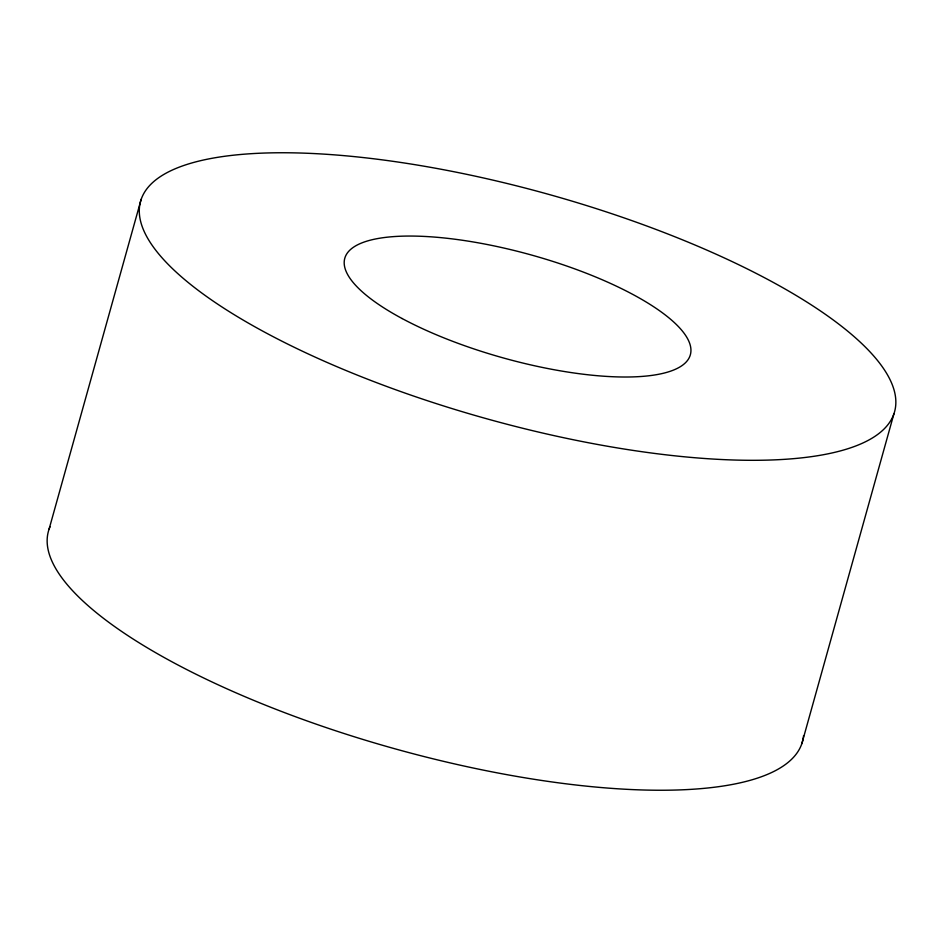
<?xml version="1.0" encoding="UTF-8"?>
<svg xmlns="http://www.w3.org/2000/svg" width="943" height="943" viewBox="0 0 943 943"><rect width="100%" height="100%" fill="white"/><g stroke="black" fill="none" stroke-linecap="round" stroke-linejoin="round"><path stroke-width="1.41" d="M49.048 529.271L141.167 199.327M801.833 743.673L893.952 413.729A391.416 116.402 15.6 0 0 362.171 157.446A391.416 116.402 15.6 0 0 296.562 348.415A391.416 116.402 15.6 0 0 893.952 413.729M803.554 735.717A391.416 116.402 15.6 0 1 396.343 749.19A391.416 116.402 15.6 0 1 50.026 526.736M402.119 318.534A179.394 53.35 15.6 0 0 687.317 360.674A179.394 53.35 15.6 0 0 463.249 240.382A179.394 53.35 15.6 0 0 402.119 318.534"/></g></svg>
